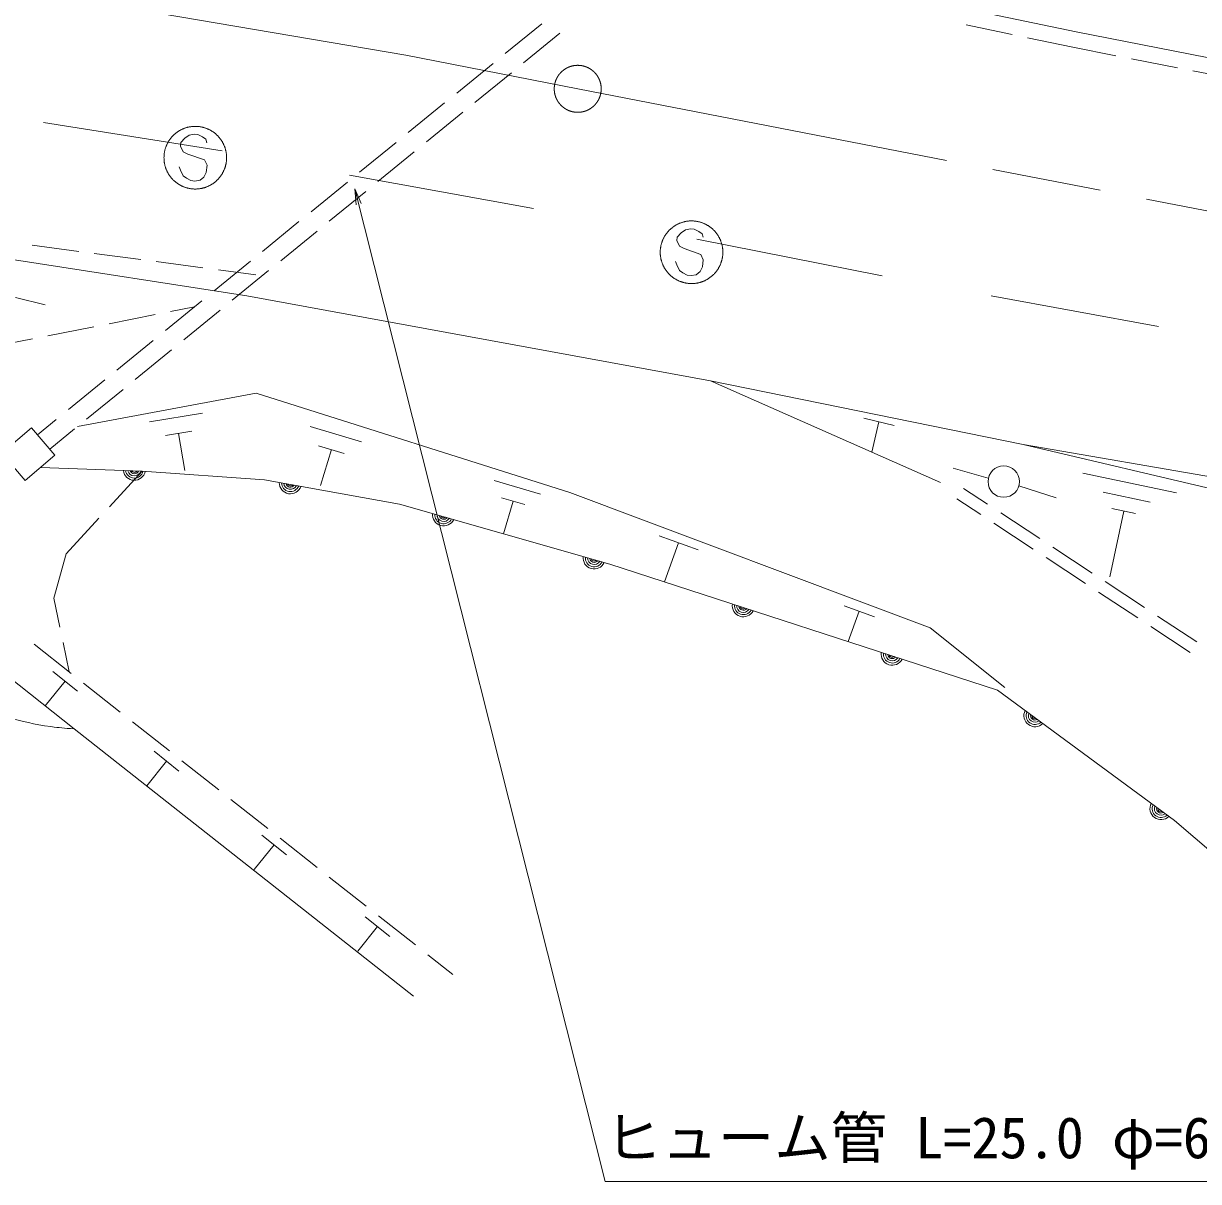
# Model space of a CAD drawing. Units: millimetres, scale not verified. Extents: x 40000 to 680000, y 20000 to 380000.
# Drawn here: x 245872 to 283399, y 281037 to 317998 of the extents above; entities that cross this region are included whole.
import ezdxf
from ezdxf.enums import TextEntityAlignment as Align

# ---------------------------------------------------------------- set-up
doc = ezdxf.new("R2010")
doc.units = ezdxf.units.MM
doc.header["$LTSCALE"] = 1000
doc.linetypes.add('CHAIN', pattern=[18.5, 12, -1.5, 3.5, -1.5])
for name, color, linetype, lineweight in [('M-BMK', 2, 'CHAIN', 13), ('M-STR-HTXT', 7, 'Continuous', 13), ('M-STR-STRC', 7, 'Continuous', 13), ('M-WORK', 1, 'Continuous', 13)]:
    doc.layers.add(name, color=color, linetype=linetype, lineweight=lineweight)
doc.styles.add('ＭＳ ゴシック', font='')
doc.styles.get('ＭＳ ゴシック').set_extended_font_data('MS Gothic')

# ---------------------------------------------------------------- blocks, each defined once
blk = doc.blocks.new('open_arrow')
at = {"color": 0, "linetype": 'Continuous', "lineweight": -2}
blk.add_lwpolyline([(7.5, 1.25), (0, 0), (7.5, -1.25)], dxfattribs=at)

msp = doc.modelspace()

# ---------------------------------------------------------------- linework, layer by layer
at = {"layer": 'M-BMK'}
for p, q in [((250239, 318315), (258084, 316983)), ((263573, 315914), (258084, 316983)), ((263573, 315914), (286165, 311531))]:
    msp.add_line(p, q, dxfattribs=at)
msp.add_circle((263573, 315914), 750, dxfattribs=at)
at = {"layer": 'M-STR-HTXT'}
msp.add_lwpolyline([(256456, 312718), (264449, 281037), (286049, 281037)], dxfattribs=at)
at = {"layer": 'M-STR-STRC'}
for p, q in [((250901, 314202), (250885, 314088)), ((251030, 314340), (250901, 314202)), ((251161, 314433), (251030, 314340)), ((251326, 314467), (251161, 314433)), ((251442, 314451), (251326, 314467)), ((251587, 314378), (251442, 314451)), ((251697, 314304), (251587, 314378)), ((251731, 314193), (251697, 314304)), ((250885, 314088), (250971, 313906)), ((250971, 313906), (251122, 313832)), ((251122, 313832), (251655, 313645)), ((250889, 313313), (250849, 313423)), ((251655, 313645), (251735, 313472)), ((251735, 313472), (251706, 313245)), ((250973, 313136), (250889, 313313)), ((251076, 313062), (250973, 313136)), ((251222, 312987), (251076, 313062)), ((251343, 312970), (251222, 312987)), ((251510, 312999), (251343, 312970)), ((251635, 313095), (251510, 312999)), ((251706, 313245), (251635, 313095)), ((266750, 311184), (266734, 311070)), ((266878, 311322), (266750, 311184)), ((267010, 311415), (266878, 311322)), ((267175, 311449), (267010, 311415)), ((267291, 311433), (267175, 311449)), ((267436, 311361), (267291, 311433)), ((267546, 311286), (267436, 311361)), ((267580, 311175), (267546, 311286)), ((266734, 311070), (266820, 310888)), ((266820, 310888), (266971, 310814)), ((266971, 310814), (267504, 310627)), ((266738, 310295), (266698, 310405)), ((267504, 310627), (267584, 310454)), ((267584, 310454), (267555, 310227)), ((266822, 310118), (266738, 310295)), ((266925, 310044), (266822, 310118)), ((267071, 309969), (266925, 310044)), ((267192, 309953), (267071, 309969)), ((267359, 309981), (267192, 309953)), ((267484, 310078), (267359, 309981)), ((267555, 310227), (267484, 310078))]:
    msp.add_line(p, q, dxfattribs=at)
for points in [[(252359, 313716), (252359, 313733), (252359, 313751), (252358, 313768), (252357, 313786), (252355, 313803), (252354, 313820), (252352, 313838), (252349, 313855), (252347, 313872), (252344, 313890), (252341, 313907), (252337, 313924), (252333, 313941), (252329, 313958), (252325, 313975), (252320, 313992), (252315, 314009), (252310, 314025), (252304, 314042), (252299, 314059), (252292, 314075), (252286, 314091), (252279, 314107), (252272, 314123), (252265, 314139), (252257, 314155), (252250, 314171), (252242, 314186), (252233, 314202), (252224, 314217), (252216, 314232), (252206, 314247), (252197, 314262), (252187, 314276), (252177, 314291), (252167, 314305), (252157, 314319), (252146, 314333), (252135, 314346), (252124, 314360), (252113, 314373), (252101, 314386), (252089, 314399), (252077, 314412), (252065, 314424), (252052, 314436), (252040, 314449), (252027, 314460), (252013, 314472), (252000, 314483), (251987, 314494), (251973, 314505), (251959, 314516), (251945, 314526), (251931, 314536), (251916, 314546), (251902, 314556), (251887, 314565), (251872, 314574), (251857, 314583), (251841, 314592), (251826, 314600), (251810, 314608), (251795, 314616), (251779, 314623), (251763, 314630), (251747, 314637), (251731, 314644), (251714, 314650), (251698, 314656), (251681, 314662), (251665, 314668), (251648, 314673), (251631, 314678), (251614, 314682), (251598, 314687), (251580, 314691), (251563, 314695), (251546, 314698), (251529, 314701), (251512, 314704), (251494, 314706), (251477, 314709), (251460, 314711), (251442, 314712), (251425, 314713), (251407, 314714), (251390, 314715), (251372, 314716), (251355, 314716), (251337, 314715), (251320, 314715), (251302, 314714), (251285, 314713), (251267, 314711), (251250, 314710), (251233, 314708), (251215, 314705), (251198, 314703), (251181, 314700), (251164, 314696), (251146, 314693), (251129, 314689), (251112, 314685), (251095, 314680), (251079, 314675), (251062, 314670), (251045, 314665), (251029, 314659), (251012, 314653), (250996, 314647), (250980, 314641), (250963, 314634), (250947, 314627), (250932, 314620), (250916, 314612), (250900, 314604), (250885, 314596), (250869, 314587), (250854, 314579), (250839, 314570), (250824, 314560), (250810, 314551), (250795, 314541), (250781, 314531), (250766, 314521), (250752, 314510), (250739, 314500), (250725, 314489), (250712, 314478), (250698, 314466), (250685, 314454), (250672, 314443), (250660, 314430), (250647, 314418), (250635, 314405), (250623, 314393), (250612, 314380), (250600, 314367), (250589, 314353), (250578, 314340), (250567, 314326), (250556, 314312), (250546, 314298), (250536, 314283), (250526, 314269), (250517, 314254), (250507, 314239), (250498, 314224), (250490, 314209), (250481, 314194), (250473, 314179), (250465, 314163), (250457, 314147), (250450, 314131), (250443, 314115), (250436, 314099), (250429, 314083), (250423, 314067), (250417, 314050), (250411, 314034), (250406, 314017), (250401, 314000), (250396, 313984), (250391, 313967), (250387, 313950), (250383, 313933), (250379, 313916), (250376, 313898), (250373, 313881), (250370, 313864), (250368, 313846), (250366, 313829), (250364, 313812), (250362, 313794), (250361, 313777), (250360, 313759), (250360, 313742), (250359, 313724), (250359, 313707), (250360, 313689), (250360, 313672), (250361, 313654), (250362, 313637), (250364, 313619), (250366, 313602), (250368, 313585), (250370, 313567), (250373, 313550), (250376, 313533), (250379, 313516), (250383, 313499), (250387, 313482), (250391, 313465), (250396, 313448), (250401, 313431), (250406, 313414), (250411, 313397), (250417, 313381), (250423, 313364), (250429, 313348), (250436, 313332), (250443, 313316), (250450, 313300), (250457, 313284), (250465, 313268), (250473, 313253), (250481, 313237), (250490, 313222), (250498, 313207), (250507, 313192), (250517, 313177), (250526, 313162), (250536, 313148), (250546, 313133), (250556, 313119), (250567, 313105), (250578, 313092), (250589, 313078), (250600, 313065), (250612, 313051), (250623, 313038), (250635, 313026), (250647, 313013), (250660, 313001), (250672, 312989), (250685, 312977), (250698, 312965), (250712, 312954), (250725, 312942), (250739, 312931), (250752, 312921), (250766, 312910), (250781, 312900), (250795, 312890), (250810, 312880), (250824, 312871), (250839, 312861), (250854, 312852), (250869, 312844), (250885, 312835), (250900, 312827), (250916, 312819), (250932, 312812), (250947, 312804), (250963, 312797), (250980, 312790), (250996, 312784), (251012, 312778), (251029, 312772), (251045, 312766), (251062, 312761), (251079, 312756), (251095, 312751), (251112, 312747), (251129, 312742), (251146, 312738), (251164, 312735), (251181, 312732), (251198, 312729), (251215, 312726), (251233, 312724), (251250, 312722), (251267, 312720), (251285, 312718), (251302, 312717), (251320, 312716), (251337, 312716), (251355, 312716), (251372, 312716), (251390, 312716), (251407, 312717), (251425, 312718), (251442, 312719), (251460, 312721), (251477, 312723), (251494, 312725), (251512, 312727), (251529, 312730), (251546, 312733), (251563, 312737), (251580, 312740), (251598, 312744), (251614, 312749), (251631, 312753), (251648, 312758), (251665, 312763), (251681, 312769), (251698, 312775), (251714, 312781), (251731, 312787), (251747, 312794), (251763, 312801), (251779, 312808), (251795, 312815), (251810, 312823), (251826, 312831), (251841, 312840), (251857, 312848), (251872, 312857), (251887, 312866), (251902, 312875), (251916, 312885), (251931, 312895), (251945, 312905), (251959, 312915), (251973, 312926), (251987, 312937), (252000, 312948), (252013, 312959), (252027, 312971), (252040, 312983), (252052, 312995), (252065, 313007), (252077, 313019), (252089, 313032), (252101, 313045), (252113, 313058), (252124, 313071), (252135, 313085), (252146, 313098), (252157, 313112), (252167, 313126), (252177, 313141), (252187, 313155), (252197, 313170), (252206, 313184), (252216, 313199), (252224, 313214), (252233, 313230), (252242, 313245), (252250, 313260), (252257, 313276), (252265, 313292), (252272, 313308), (252279, 313324), (252286, 313340), (252292, 313356), (252299, 313373), (252304, 313389), (252310, 313406), (252315, 313422), (252320, 313439), (252325, 313456), (252329, 313473), (252333, 313490), (252337, 313507), (252341, 313524), (252344, 313541), (252347, 313559), (252349, 313576), (252352, 313593), (252354, 313611), (252355, 313628), (252357, 313646), (252358, 313663), (252359, 313681), (252359, 313698)], [(268208, 310698), (268208, 310715), (268208, 310733), (268207, 310750), (268206, 310768), (268204, 310785), (268203, 310802), (268201, 310820), (268198, 310837), (268196, 310855), (268193, 310872), (268190, 310889), (268186, 310906), (268182, 310923), (268178, 310940), (268174, 310957), (268169, 310974), (268164, 310991), (268159, 311008), (268153, 311024), (268148, 311041), (268141, 311057), (268135, 311073), (268128, 311089), (268121, 311105), (268114, 311121), (268106, 311137), (268099, 311153), (268090, 311168), (268082, 311184), (268073, 311199), (268065, 311214), (268055, 311229), (268046, 311244), (268036, 311258), (268026, 311273), (268016, 311287), (268006, 311301), (267995, 311315), (267984, 311328), (267973, 311342), (267962, 311355), (267950, 311368), (267938, 311381), (267926, 311394), (267914, 311406), (267901, 311419), (267888, 311431), (267876, 311442), (267862, 311454), (267849, 311465), (267836, 311476), (267822, 311487), (267808, 311498), (267794, 311508), (267780, 311518), (267765, 311528), (267750, 311538), (267736, 311547), (267721, 311556), (267706, 311565), (267690, 311574), (267675, 311582), (267659, 311590), (267644, 311598), (267628, 311605), (267612, 311613), (267596, 311619), (267580, 311626), (267563, 311632), (267547, 311639), (267530, 311644), (267514, 311650), (267497, 311655), (267480, 311660), (267463, 311665), (267446, 311669), (267429, 311673), (267412, 311677), (267395, 311680), (267378, 311683), (267361, 311686), (267343, 311688), (267326, 311691), (267309, 311693), (267291, 311694), (267274, 311696), (267256, 311697), (267239, 311697), (267221, 311698), (267204, 311698), (267186, 311697), (267169, 311697), (267151, 311696), (267134, 311695), (267116, 311693), (267099, 311692), (267082, 311690), (267064, 311687), (267047, 311685), (267030, 311682), (267013, 311678), (266995, 311675), (266978, 311671), (266961, 311667), (266944, 311662), (266928, 311658), (266911, 311652), (266894, 311647), (266878, 311641), (266861, 311636), (266845, 311629), (266828, 311623), (266812, 311616), (266796, 311609), (266780, 311602), (266765, 311594), (266749, 311586), (266734, 311578), (266718, 311569), (266703, 311561), (266688, 311552), (266673, 311543), (266658, 311533), (266644, 311523), (266630, 311513), (266615, 311503), (266601, 311493), (266588, 311482), (266574, 311471), (266561, 311460), (266547, 311448), (266534, 311437), (266521, 311425), (266509, 311412), (266496, 311400), (266484, 311388), (266472, 311375), (266461, 311362), (266449, 311349), (266438, 311335), (266427, 311322), (266416, 311308), (266405, 311294), (266395, 311280), (266385, 311265), (266375, 311251), (266366, 311236), (266356, 311221), (266347, 311206), (266338, 311191), (266330, 311176), (266322, 311161), (266314, 311145), (266306, 311129), (266299, 311113), (266292, 311097), (266285, 311081), (266278, 311065), (266272, 311049), (266266, 311032), (266260, 311016), (266255, 310999), (266250, 310982), (266245, 310966), (266240, 310949), (266236, 310932), (266232, 310915), (266228, 310898), (266225, 310880), (266222, 310863), (266219, 310846), (266217, 310829), (266215, 310811), (266213, 310794), (266211, 310776), (266210, 310759), (266209, 310741), (266208, 310724), (266208, 310706), (266208, 310689), (266208, 310671), (266209, 310654), (266210, 310636), (266211, 310619), (266213, 310602), (266215, 310584), (266217, 310567), (266219, 310549), (266222, 310532), (266225, 310515), (266228, 310498), (266232, 310481), (266236, 310464), (266240, 310447), (266245, 310430), (266250, 310413), (266255, 310396), (266260, 310380), (266266, 310363), (266272, 310347), (266278, 310330), (266285, 310314), (266292, 310298), (266299, 310282), (266306, 310266), (266314, 310250), (266322, 310235), (266330, 310219), (266338, 310204), (266347, 310189), (266356, 310174), (266366, 310159), (266375, 310144), (266385, 310130), (266395, 310116), (266405, 310101), (266416, 310087), (266427, 310074), (266438, 310060), (266449, 310047), (266461, 310034), (266472, 310021), (266484, 310008), (266496, 309995), (266509, 309983), (266521, 309971), (266534, 309959), (266547, 309947), (266561, 309936), (266574, 309924), (266588, 309914), (266601, 309903), (266615, 309892), (266630, 309882), (266644, 309872), (266658, 309862), (266673, 309853), (266688, 309844), (266703, 309835), (266718, 309826), (266734, 309817), (266749, 309809), (266765, 309801), (266780, 309794), (266796, 309786), (266812, 309779), (266828, 309773), (266845, 309766), (266861, 309760), (266878, 309754), (266894, 309748), (266911, 309743), (266928, 309738), (266944, 309733), (266961, 309729), (266978, 309724), (266995, 309721), (267013, 309717), (267030, 309714), (267047, 309711), (267064, 309708), (267082, 309706), (267099, 309704), (267116, 309702), (267134, 309700), (267151, 309699), (267169, 309698), (267186, 309698), (267204, 309698), (267221, 309698), (267239, 309698), (267256, 309699), (267274, 309700), (267291, 309701), (267309, 309703), (267326, 309705), (267343, 309707), (267361, 309709), (267378, 309712), (267395, 309715), (267412, 309719), (267429, 309722), (267446, 309726), (267463, 309731), (267480, 309735), (267497, 309740), (267514, 309746), (267530, 309751), (267547, 309757), (267563, 309763), (267580, 309769), (267596, 309776), (267612, 309783), (267628, 309790), (267644, 309798), (267659, 309805), (267675, 309813), (267690, 309822), (267706, 309830), (267721, 309839), (267736, 309848), (267750, 309858), (267765, 309867), (267780, 309877), (267794, 309887), (267808, 309897), (267822, 309908), (267836, 309919), (267849, 309930), (267862, 309941), (267876, 309953), (267888, 309965), (267901, 309977), (267914, 309989), (267926, 310001), (267938, 310014), (267950, 310027), (267962, 310040), (267973, 310053), (267984, 310067), (267995, 310081), (268006, 310094), (268016, 310108), (268026, 310123), (268036, 310137), (268046, 310152), (268055, 310166), (268065, 310181), (268073, 310196), (268082, 310212), (268090, 310227), (268099, 310243), (268106, 310258), (268114, 310274), (268121, 310290), (268128, 310306), (268135, 310322), (268141, 310338), (268148, 310355), (268153, 310371), (268159, 310388), (268164, 310405), (268169, 310421), (268174, 310438), (268178, 310455), (268182, 310472), (268186, 310489), (268190, 310506), (268193, 310524), (268196, 310541), (268198, 310558), (268201, 310575), (268203, 310593), (268204, 310610), (268206, 310628), (268207, 310645), (268208, 310663), (268208, 310680)]]:
    msp.add_lwpolyline(points, close=True, dxfattribs=at)
at = {"layer": 'M-WORK'}
for p, q in [((266310, 320489), (279488, 317731)), ((261260, 317043), (262423, 317990)), ((275979, 317955), (277448, 317648)), ((261842, 316743), (263005, 317691)), ((277937, 317545), (279389, 317241)), ((279488, 317731), (292540, 315174)), ((279389, 317241), (280764, 316972)), ((259709, 315779), (260872, 316727)), ((281255, 316876), (282727, 316588)), ((260292, 315480), (261454, 316428)), ((283217, 316491), (284689, 316203)), ((258159, 314516), (259322, 315464)), ((258741, 314217), (259904, 315164)), ((246514, 314844), (252215, 313938)), ((256608, 313253), (257771, 314200)), ((257191, 312953), (258353, 313901)), ((256282, 313157), (262161, 312091)), ((255058, 311990), (256221, 312937)), ((255640, 311690), (256803, 312638)), ((253507, 310726), (254670, 311674)), ((254090, 310427), (255252, 311374)), ((267382, 311114), (273297, 309942)), ((246148, 310922), (247635, 310725)), ((245588, 310453), (253004, 309304)), ((248130, 310660), (249618, 310463)), ((250113, 310398), (251600, 310201)), ((251957, 309463), (253120, 310410)), ((252096, 310136), (253288, 309978)), ((252539, 309164), (253702, 310111)), ((245622, 309252), (246569, 309015)), ((253004, 309304), (267812, 306596)), ((276778, 309303), (282124, 308326)), ((250406, 308200), (251569, 309147)), ((250569, 308804), (251333, 308955)), ((250989, 307900), (252151, 308848)), ((248607, 308417), (250079, 308707)), ((246645, 308029), (248117, 308320)), ((244683, 307642), (246155, 307932)), ((248856, 306936), (250019, 307884)), ((249438, 306637), (250601, 307584)), ((247305, 305673), (248468, 306620)), ((267812, 306596), (275156, 303352)), ((267812, 306596), (277804, 304556)), ((247888, 305374), (249051, 306321)), ((247596, 305136), (253304, 306195)), ((253304, 306195), (263324, 303033)), ((249896, 305280), (251587, 305562)), ((245177, 304283), (246132, 305096)), ((246132, 305096), (246876, 304222)), ((246322, 304872), (246918, 305357)), ((255028, 305136), (256672, 304648)), ((272710, 305397), (273675, 305172)), ((273192, 305284), (272967, 304319)), ((246711, 304415), (247500, 305058)), ((250403, 304843), (251249, 304984)), ((250826, 304914), (251024, 303729)), ((255293, 304520), (256115, 304276)), ((255704, 304398), (255362, 303248)), ((277804, 304556), (284997, 303317)), ((277804, 304556), (284960, 302878)), ((245921, 303409), (245177, 304283)), ((246876, 304222), (245921, 303409)), ((248620, 302573), (249663, 303708)), ((275565, 303808), (276685, 303484)), ((279703, 303646), (282692, 303016)), ((260904, 303416), (262388, 302976)), ((277660, 303238), (278854, 302856)), ((261143, 302861), (261885, 302641)), ((263324, 303033), (274833, 298704)), ((275898, 303159), (276663, 302656)), ((280356, 303040), (281850, 302725)), ((261514, 302751), (261205, 301712)), ((275679, 302825), (276443, 302322)), ((280635, 302513), (281382, 302355)), ((247239, 301071), (248282, 302205)), ((277081, 302382), (278334, 301558)), ((281009, 302434), (280568, 300342)), ((276861, 302047), (278114, 301223)), ((266172, 301644), (267417, 301195)), ((266794, 301419), (266346, 300175)), ((246839, 299659), (247239, 301071)), ((278752, 301283), (280005, 300459)), ((278532, 300949), (279786, 300125)), ((280203, 299850), (281457, 299026)), ((280423, 300184), (281677, 299360)), ((247033, 298727), (246839, 299659)), ((272079, 299411), (273047, 299062)), ((272563, 299236), (272214, 298268)), ((282094, 299086), (283348, 298262)), ((281875, 298751), (283128, 297927)), ((243851, 298362), (247492, 295485)), ((274833, 298704), (277210, 296804)), ((246217, 298183), (247395, 297254)), ((247329, 297306), (247135, 298237)), ((246806, 297320), (247593, 296686)), ((247199, 297003), (246566, 296216)), ((247787, 296945), (248965, 296016)), ((247492, 295485), (258323, 286951)), ((249358, 295706), (250536, 294778)), ((250050, 294770), (250837, 294137)), ((250444, 294453), (249811, 293667)), ((250928, 294468), (252106, 293539)), ((252499, 293230), (253677, 292301)), ((253484, 292094), (254271, 291461)), ((254069, 291991), (255247, 291063)), ((253878, 291778), (253244, 290991)), ((255640, 290753), (256818, 289824)), ((256788, 289489), (257574, 288856)), ((257211, 289515), (258388, 288586)), ((257181, 289173), (256548, 288386)), ((258781, 288276), (259589, 287639))]:
    msp.add_line(p, q, dxfattribs=at)
msp.add_lwpolyline([(246413, 303827), (249663, 303708), (253571, 303433), (257886, 302660), (264600, 300742), (276982, 296719), (282631, 292557), (293403, 283352)], dxfattribs=at)
msp.add_circle((277178, 303377), 500, dxfattribs=at)
for centre, radius, start, end in [((249413, 303771), 354, 186.698, 349.1032), ((249413, 303771), 283, 188.922, 346.8791), ((249413, 303771), 212, 192.6684, 343.1328), ((249413, 303771), 142, 200.3801, 335.4211), ((249413, 303771), 100, 210.6978, 325.1034), ((254397, 303340), 354, 178.6483, 341.0534), ((254397, 303340), 283, 180.8723, 338.8294), ((254397, 303340), 212, 184.6186, 335.0831), ((254397, 303340), 142, 192.3304, 327.3713), ((254397, 303340), 100, 202.648, 317.0537), ((259291, 302315), 354, 172.852, 335.2572), ((259291, 302315), 283, 175.0761, 333.0331), ((259291, 302315), 212, 178.8224, 329.2868), ((259291, 302315), 142, 186.5341, 321.5751), ((259291, 302315), 100, 196.8518, 311.2574), ((264099, 300941), 354, 172.852, 335.2572), ((264099, 300941), 283, 175.0761, 333.0331), ((264099, 300941), 212, 178.8224, 329.2868), ((264099, 300941), 142, 186.5341, 321.5751), ((264099, 300941), 100, 196.8518, 311.2574), ((268862, 299414), 354, 170.7991, 333.2043), ((268862, 299414), 283, 173.0232, 330.9803), ((268862, 299414), 212, 176.7695, 327.2339), ((268862, 299414), 142, 184.4812, 319.5222), ((268862, 299414), 100, 194.7989, 309.2045), ((273617, 297869), 354, 170.7991, 333.2043), ((273617, 297869), 283, 173.0232, 330.9803), ((273617, 297869), 212, 176.7695, 327.2339), ((273617, 297869), 142, 184.4812, 319.5222), ((273617, 297869), 100, 194.7989, 309.2045), ((278177, 295906), 354, 152.4097, 314.8149), ((278177, 295906), 283, 154.6338, 312.5909), ((278177, 295906), 212, 158.3801, 308.8445), ((278177, 295906), 142, 166.0918, 301.1328), ((278177, 295906), 100, 176.4095, 290.8152), ((282202, 292940), 354, 152.4097, 314.8149), ((282202, 292940), 283, 154.6338, 312.5909), ((282202, 292940), 212, 158.3801, 308.8445), ((282202, 292940), 142, 166.0918, 301.1328), ((282202, 292940), 100, 176.4095, 290.8152)]:
    msp.add_arc(centre, radius, start, end, dxfattribs=at)
msp.add_open_spline([(226324, 292129), (226142, 292627), (226094, 292793), (225992, 293230), (225842, 293878), (225851, 294260), (225803, 294923), (225766, 295444), (225677, 295741), (225752, 296257), (225785, 296485), (225776, 296638), (225910, 296826), (226004, 296959), (226077, 297033), (226225, 297102), (226376, 297172), (226478, 297171), (226644, 297181), (226979, 297201), (227170, 297187), (227504, 297149), (228069, 297087), (228379, 297007), (228941, 296920), (229578, 296823), (229935, 296762), (230575, 296684), (231354, 296589), (231793, 296568), (232576, 296506), (233906, 296401), (234649, 296265), (235983, 296266), (236913, 296267), (237432, 296351), (238363, 296373), (239618, 296403), (240323, 296394), (241577, 296337), (242301, 296305), (242705, 296265), (243424, 296178), (244173, 296087), (244584, 295981), (245325, 295840), (245881, 295734), (246184, 295626), (246746, 295556), (247036, 295520), (247138, 295507), (247492, 295485)], degree=3, knots=[0, 0, 0, 0, 1, 1, 1, 2, 2, 2, 3, 3, 3, 4, 4, 4, 5, 5, 5, 6, 6, 6, 7, 7, 7, 8, 8, 8, 9, 9, 9, 10, 10, 10, 11, 11, 11, 12, 12, 12, 13, 13, 13, 14, 14, 14, 15, 15, 15, 16, 16, 16, 17, 17, 17, 17], dxfattribs=at)

# ---------------------------------------------------------------- block references
at = {"layer": 'M-STR-HTXT', "xscale": 66.7, "yscale": 66.7, "rotation": 284.2}
msp.add_blockref('open_arrow', (256456, 312718), dxfattribs=at)

# ---------------------------------------------------------------- texts
at = {"layer": 'M-STR-HTXT', "style": 'ＭＳ ゴシック'}
msp.add_text('ヒューム管 L=25.0 φ=600', height=1320, dxfattribs=at).set_placement((264449, 282437), align=Align.MIDDLE_LEFT)

doc.saveas('drawing.dxf')
